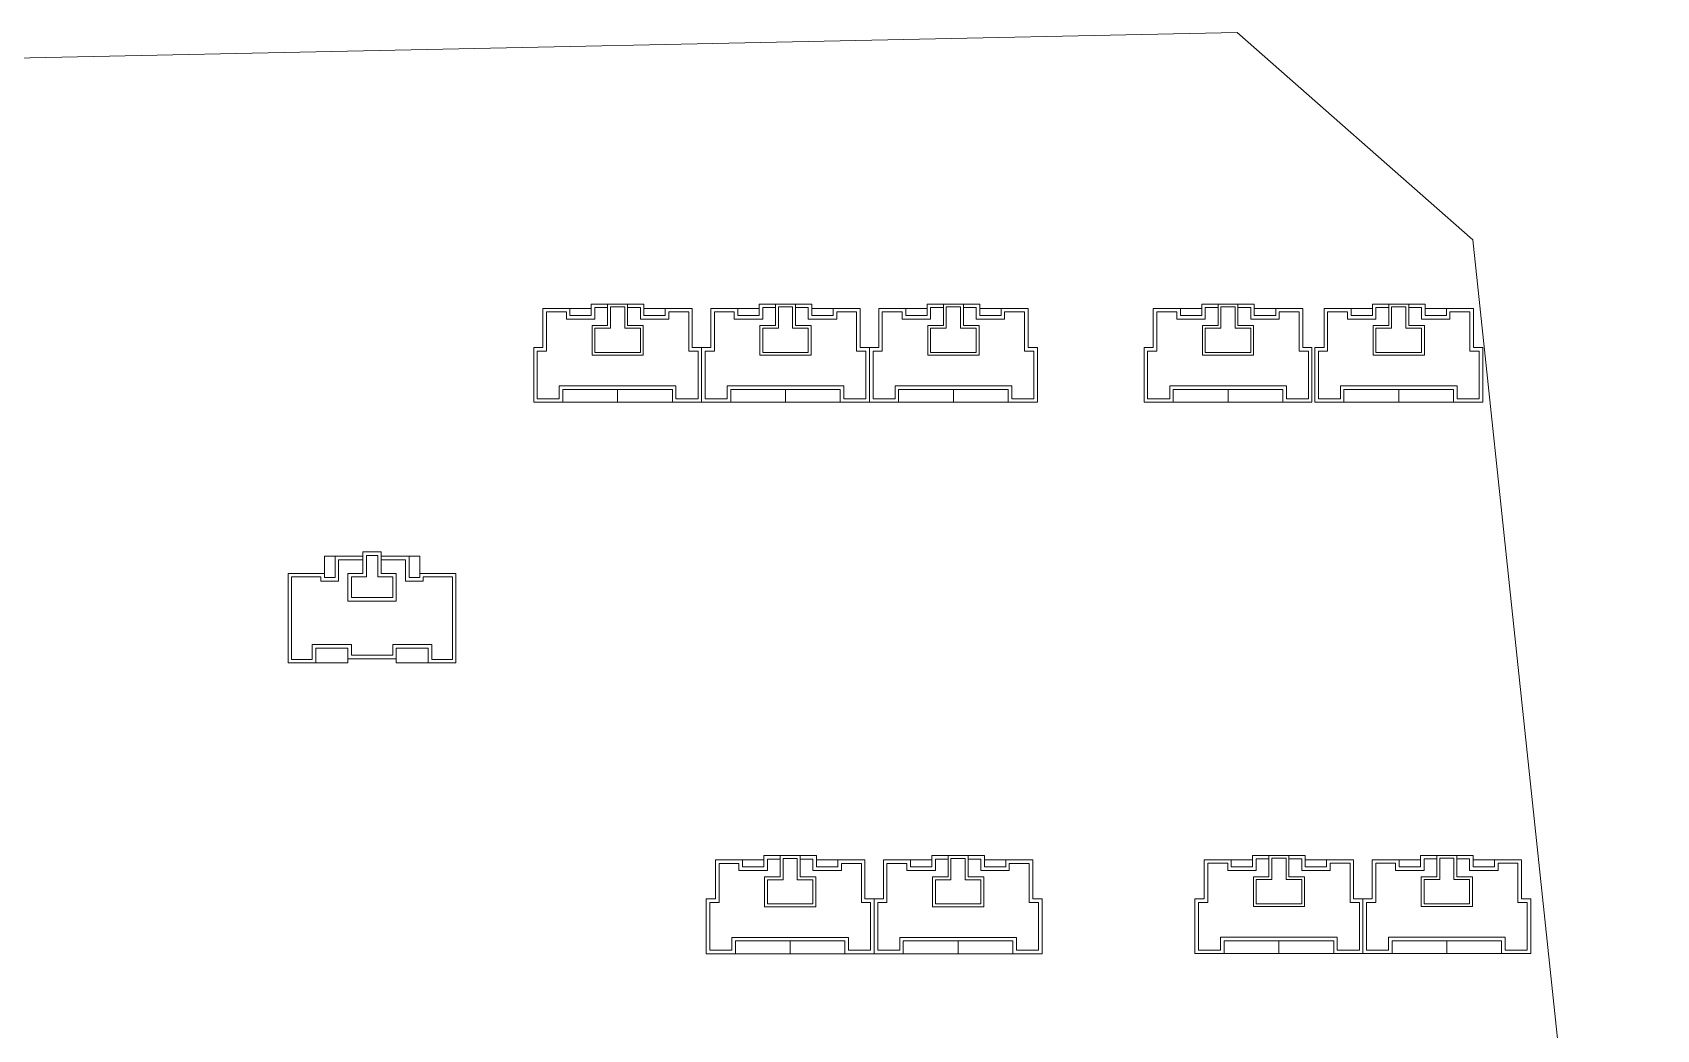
# Model space of a CAD drawing. Extents: x 121658 to 184658, y 9304 to 53801.
# Drawn here: x 127662 to 129945, y 13801 to 15203 of the extents above; entities that cross this region are included whole.
import ezdxf

# ---------------------------------------------------------------- set-up
doc = ezdxf.new("R2010")
doc.units = 0
doc.header["$LTSCALE"] = 1000
doc.header["$MEASUREMENT"] = 0
doc.layers.add('140', color=2, linetype='Continuous', lineweight=5)

msp = doc.modelspace()

# ---------------------------------------------------------------- linework, layer by layer
at = {"layer": '140', "color": 7}
for p, q in [((129355.8, 15202.8), (125167.8, 15114.9)), ((129686.8, 14911.3), (129355.8, 15202.8)), ((129945.1, 12473.5), (129686.8, 14911.3)), ((128447.8, 14821), (128521.8, 14821)), ((128447.8, 14805), (128447.8, 14821)), ((128452.8, 14816), (128470.8, 14816)), ((128452.8, 14800), (128452.8, 14816)), ((128470.8, 14821), (128470.8, 14791)), ((128494.8, 14817), (128474.8, 14817)), ((128474.8, 14817), (128474.8, 14787)), ((128494.8, 14787), (128494.8, 14817)), ((128498.8, 14791), (128498.8, 14821)), ((128498.8, 14816), (128516.8, 14816)), ((128516.8, 14816), (128516.8, 14800)), ((128521.8, 14821), (128521.8, 14805)), ((128683.8, 14821), (128757.8, 14821)), ((128683.8, 14805), (128683.8, 14821)), ((128688.8, 14816), (128706.8, 14816)), ((128688.8, 14800), (128688.8, 14816)), ((128706.8, 14821), (128706.8, 14791)), ((128730.8, 14817), (128710.8, 14817)), ((128710.8, 14817), (128710.8, 14787)), ((128730.8, 14787), (128730.8, 14817)), ((128734.8, 14791), (128734.8, 14821)), ((128734.8, 14816), (128752.8, 14816)), ((128752.8, 14816), (128752.8, 14800)), ((128757.8, 14821), (128757.8, 14805)), ((128919.8, 14821), (128993.8, 14821)), ((128919.8, 14805), (128919.8, 14821)), ((128924.8, 14816), (128942.8, 14816)), ((128924.8, 14800), (128924.8, 14816)), ((128942.8, 14821), (128942.8, 14791)), ((128966.8, 14817), (128946.8, 14817)), ((128946.8, 14817), (128946.8, 14787)), ((128966.8, 14787), (128966.8, 14817)), ((128970.8, 14791), (128970.8, 14821)), ((128970.8, 14816), (128988.8, 14816)), ((128988.8, 14816), (128988.8, 14800)), ((128993.8, 14821), (128993.8, 14805)), ((129305.8, 14821), (129379.8, 14821)), ((129305.8, 14805), (129305.8, 14821)), ((129310.8, 14816), (129328.8, 14816)), ((129310.8, 14800), (129310.8, 14816)), ((129328.8, 14821), (129328.8, 14791)), ((129352.8, 14817), (129332.8, 14817)), ((129332.8, 14817), (129332.8, 14787)), ((129352.8, 14787), (129352.8, 14817)), ((129356.8, 14791), (129356.8, 14821)), ((129356.8, 14816), (129374.8, 14816)), ((129374.8, 14816), (129374.8, 14800)), ((129379.8, 14821), (129379.8, 14805)), ((129545.8, 14821), (129619.8, 14821)), ((129545.8, 14805), (129545.8, 14821)), ((129550.8, 14816), (129568.8, 14816)), ((129550.8, 14800), (129550.8, 14816)), ((129568.8, 14821), (129568.8, 14791)), ((129592.8, 14817), (129572.8, 14817)), ((129572.8, 14817), (129572.8, 14787)), ((129592.8, 14787), (129592.8, 14817)), ((129596.8, 14791), (129596.8, 14821)), ((129596.8, 14816), (129614.8, 14816)), ((129614.8, 14816), (129614.8, 14800)), ((129619.8, 14821), (129619.8, 14805)), ((128379.8, 14815), (128417.8, 14815)), ((128379.8, 14760), (128379.8, 14815)), ((128384.8, 14810), (128412.8, 14810)), ((128384.8, 14755), (128384.8, 14810)), ((128412.8, 14810), (128412.8, 14800)), ((128412.8, 14800), (128452.8, 14800)), ((128415.8, 14815), (128417.8, 14815)), ((128417.8, 14815), (128447.8, 14815)), ((128417.8, 14815), (128417.8, 14805)), ((128417.8, 14805), (128447.8, 14805)), ((128516.8, 14800), (128556.8, 14800)), ((128551.8, 14815), (128521.8, 14815)), ((128521.8, 14805), (128551.8, 14805)), ((128551.8, 14815), (128589.8, 14815)), ((128551.8, 14805), (128551.8, 14815)), ((128556.8, 14810), (128584.8, 14810)), ((128556.8, 14800), (128556.8, 14810)), ((128584.8, 14810), (128584.8, 14755)), ((128589.8, 14815), (128589.8, 14760)), ((128615.8, 14815), (128653.8, 14815)), ((128615.8, 14760), (128615.8, 14815)), ((128620.8, 14810), (128648.8, 14810)), ((128620.8, 14755), (128620.8, 14810)), ((128648.8, 14810), (128648.8, 14800)), ((128648.8, 14800), (128688.8, 14800)), ((128651.8, 14815), (128653.8, 14815)), ((128653.8, 14815), (128683.8, 14815)), ((128653.8, 14815), (128653.8, 14805)), ((128653.8, 14805), (128683.8, 14805)), ((128752.8, 14800), (128792.8, 14800)), ((128787.8, 14815), (128757.8, 14815)), ((128757.8, 14805), (128787.8, 14805)), ((128787.8, 14815), (128825.8, 14815)), ((128787.8, 14805), (128787.8, 14815)), ((128792.8, 14810), (128820.8, 14810)), ((128792.8, 14800), (128792.8, 14810)), ((128820.8, 14810), (128820.8, 14755)), ((128825.8, 14815), (128825.8, 14760)), ((128851.8, 14815), (128889.8, 14815)), ((128851.8, 14760), (128851.8, 14815)), ((128856.8, 14810), (128884.8, 14810)), ((128856.8, 14755), (128856.8, 14810)), ((128884.8, 14810), (128884.8, 14800)), ((128884.8, 14800), (128924.8, 14800)), ((128887.8, 14815), (128889.8, 14815)), ((128889.8, 14815), (128919.8, 14815)), ((128889.8, 14815), (128889.8, 14805)), ((128889.8, 14805), (128919.8, 14805)), ((128988.8, 14800), (129028.8, 14800)), ((129023.8, 14815), (128993.8, 14815)), ((128993.8, 14805), (129023.8, 14805)), ((129023.8, 14815), (129061.8, 14815)), ((129023.8, 14805), (129023.8, 14815)), ((129028.8, 14810), (129056.8, 14810)), ((129028.8, 14800), (129028.8, 14810)), ((129056.8, 14810), (129056.8, 14755)), ((129061.8, 14815), (129061.8, 14760)), ((129237.8, 14815), (129275.8, 14815)), ((129237.8, 14760), (129237.8, 14815)), ((129242.8, 14810), (129270.8, 14810)), ((129242.8, 14755), (129242.8, 14810)), ((129270.8, 14810), (129270.8, 14800)), ((129270.8, 14800), (129310.8, 14800)), ((129273.8, 14815), (129275.8, 14815)), ((129275.8, 14815), (129305.8, 14815)), ((129275.8, 14815), (129275.8, 14805)), ((129275.8, 14805), (129305.8, 14805)), ((129374.8, 14800), (129414.8, 14800)), ((129409.8, 14815), (129379.8, 14815)), ((129379.8, 14805), (129409.8, 14805)), ((129409.8, 14815), (129447.8, 14815)), ((129409.8, 14805), (129409.8, 14815)), ((129414.8, 14810), (129442.8, 14810)), ((129414.8, 14800), (129414.8, 14810)), ((129442.8, 14810), (129442.8, 14755)), ((129447.8, 14815), (129447.8, 14760)), ((129477.8, 14815), (129515.8, 14815)), ((129477.8, 14760), (129477.8, 14815)), ((129482.8, 14810), (129510.8, 14810)), ((129482.8, 14755), (129482.8, 14810)), ((129510.8, 14810), (129510.8, 14800)), ((129510.8, 14800), (129550.8, 14800)), ((129513.8, 14815), (129515.8, 14815)), ((129515.8, 14815), (129545.8, 14815)), ((129515.8, 14815), (129515.8, 14805)), ((129515.8, 14805), (129545.8, 14805)), ((129614.8, 14800), (129654.8, 14800)), ((129649.8, 14815), (129619.8, 14815)), ((129619.8, 14805), (129649.8, 14805)), ((129649.8, 14815), (129687.8, 14815)), ((129649.8, 14805), (129649.8, 14815)), ((129654.8, 14810), (129682.8, 14810)), ((129654.8, 14800), (129654.8, 14810)), ((129682.8, 14810), (129682.8, 14755)), ((129687.8, 14815), (129687.8, 14760)), ((128448.8, 14791), (128448.8, 14749)), ((128470.8, 14791), (128448.8, 14791)), ((128452.8, 14787), (128452.8, 14753)), ((128474.8, 14787), (128452.8, 14787)), ((128516.8, 14787), (128494.8, 14787)), ((128520.8, 14791), (128498.8, 14791)), ((128516.8, 14753), (128516.8, 14787)), ((128520.8, 14749), (128520.8, 14791)), ((128684.8, 14791), (128684.8, 14749)), ((128706.8, 14791), (128684.8, 14791)), ((128688.8, 14787), (128688.8, 14753)), ((128710.8, 14787), (128688.8, 14787)), ((128752.8, 14787), (128730.8, 14787)), ((128756.8, 14791), (128734.8, 14791)), ((128752.8, 14753), (128752.8, 14787)), ((128756.8, 14749), (128756.8, 14791)), ((128920.8, 14791), (128920.8, 14749)), ((128942.8, 14791), (128920.8, 14791)), ((128924.8, 14787), (128924.8, 14753)), ((128946.8, 14787), (128924.8, 14787)), ((128988.8, 14787), (128966.8, 14787)), ((128992.8, 14791), (128970.8, 14791)), ((128988.8, 14753), (128988.8, 14787)), ((128992.8, 14749), (128992.8, 14791)), ((129306.8, 14791), (129306.8, 14749)), ((129328.8, 14791), (129306.8, 14791)), ((129310.8, 14787), (129310.8, 14753)), ((129332.8, 14787), (129310.8, 14787)), ((129374.8, 14787), (129352.8, 14787)), ((129378.8, 14791), (129356.8, 14791)), ((129374.8, 14753), (129374.8, 14787)), ((129378.8, 14749), (129378.8, 14791)), ((129546.8, 14791), (129546.8, 14749)), ((129568.8, 14791), (129546.8, 14791)), ((129550.8, 14787), (129550.8, 14753)), ((129572.8, 14787), (129550.8, 14787)), ((129614.8, 14787), (129592.8, 14787)), ((129618.8, 14791), (129596.8, 14791)), ((129614.8, 14753), (129614.8, 14787)), ((129618.8, 14749), (129618.8, 14791)), ((128366.8, 14760), (128379.8, 14760)), ((128366.8, 14683), (128366.8, 14760)), ((128371.8, 14755), (128384.8, 14755)), ((128371.8, 14688), (128371.8, 14755)), ((128448.8, 14750), (128448.8, 14749)), ((128448.8, 14749), (128520.8, 14749)), ((128452.8, 14753), (128516.8, 14753)), ((128519.8, 14749), (128520.8, 14749)), ((128584.8, 14755), (128597.8, 14755)), ((128589.8, 14760), (128602.8, 14760)), ((128597.8, 14755), (128597.8, 14688)), ((128602.8, 14760), (128602.8, 14683)), ((128602.8, 14760), (128615.8, 14760)), ((128602.8, 14683), (128602.8, 14760)), ((128607.8, 14755), (128620.8, 14755)), ((128607.8, 14688), (128607.8, 14755)), ((128684.8, 14750), (128684.8, 14749)), ((128684.8, 14749), (128756.8, 14749)), ((128688.8, 14753), (128752.8, 14753)), ((128755.8, 14749), (128756.8, 14749)), ((128820.8, 14755), (128833.8, 14755)), ((128825.8, 14760), (128838.8, 14760)), ((128833.8, 14755), (128833.8, 14688)), ((128838.8, 14760), (128838.8, 14683)), ((128838.8, 14760), (128851.8, 14760)), ((128838.8, 14683), (128838.8, 14760)), ((128843.8, 14755), (128856.8, 14755)), ((128843.8, 14688), (128843.8, 14755)), ((128920.8, 14750), (128920.8, 14749)), ((128920.8, 14749), (128992.8, 14749)), ((128924.8, 14753), (128988.8, 14753)), ((128991.8, 14749), (128992.8, 14749)), ((129056.8, 14755), (129069.8, 14755)), ((129061.8, 14760), (129074.8, 14760)), ((129069.8, 14755), (129069.8, 14688)), ((129074.8, 14760), (129074.8, 14683)), ((129224.8, 14760), (129237.8, 14760)), ((129224.8, 14683), (129224.8, 14760)), ((129229.8, 14755), (129242.8, 14755)), ((129229.8, 14688), (129229.8, 14755)), ((129306.8, 14750), (129306.8, 14749)), ((129306.8, 14749), (129378.8, 14749)), ((129310.8, 14753), (129374.8, 14753)), ((129377.8, 14749), (129378.8, 14749)), ((129442.8, 14755), (129455.8, 14755)), ((129447.8, 14760), (129460.8, 14760)), ((129455.8, 14755), (129455.8, 14688)), ((129460.8, 14760), (129460.8, 14683)), ((129464.8, 14760), (129477.8, 14760)), ((129464.8, 14683), (129464.8, 14760)), ((129469.8, 14755), (129482.8, 14755)), ((129469.8, 14688), (129469.8, 14755)), ((129546.8, 14750), (129546.8, 14749)), ((129546.8, 14749), (129618.8, 14749)), ((129550.8, 14753), (129614.8, 14753)), ((129617.8, 14749), (129618.8, 14749)), ((129682.8, 14755), (129695.8, 14755)), ((129687.8, 14760), (129700.8, 14760)), ((129695.8, 14755), (129695.8, 14688)), ((129700.8, 14760), (129700.8, 14683)), ((128402.8, 14706), (128402.8, 14688)), ((128484.8, 14706), (128402.8, 14706)), ((128566.8, 14706), (128484.8, 14706)), ((128566.8, 14688), (128566.8, 14706)), ((128638.8, 14706), (128638.8, 14688)), ((128720.8, 14706), (128638.8, 14706)), ((128802.8, 14706), (128720.8, 14706)), ((128802.8, 14688), (128802.8, 14706)), ((128874.8, 14706), (128874.8, 14688)), ((128956.8, 14706), (128874.8, 14706)), ((129038.8, 14706), (128956.8, 14706)), ((129038.8, 14688), (129038.8, 14706)), ((129260.8, 14706), (129260.8, 14688)), ((129342.8, 14706), (129260.8, 14706)), ((129424.8, 14706), (129342.8, 14706)), ((129424.8, 14688), (129424.8, 14706)), ((129500.8, 14706), (129500.8, 14688)), ((129582.8, 14706), (129500.8, 14706)), ((129664.8, 14706), (129582.8, 14706)), ((129664.8, 14688), (129664.8, 14706)), ((128407.8, 14683), (128366.8, 14683)), ((128402.8, 14688), (128371.8, 14688)), ((128407.8, 14701), (128407.8, 14683)), ((128484.8, 14701), (128407.8, 14701)), ((128484.8, 14683), (128407.8, 14683)), ((128561.8, 14701), (128484.8, 14701)), ((128484.8, 14701), (128484.8, 14683)), ((128484.8, 14683), (128561.8, 14683)), ((128561.8, 14683), (128561.8, 14701)), ((128602.8, 14683), (128561.8, 14683)), ((128597.8, 14688), (128566.8, 14688)), ((128643.8, 14683), (128602.8, 14683)), ((128638.8, 14688), (128607.8, 14688)), ((128643.8, 14701), (128643.8, 14683)), ((128720.8, 14701), (128643.8, 14701)), ((128720.8, 14683), (128643.8, 14683)), ((128797.8, 14701), (128720.8, 14701)), ((128720.8, 14701), (128720.8, 14683)), ((128720.8, 14683), (128797.8, 14683)), ((128797.8, 14683), (128797.8, 14701)), ((128838.8, 14683), (128797.8, 14683)), ((128833.8, 14688), (128802.8, 14688)), ((128879.8, 14683), (128838.8, 14683)), ((128874.8, 14688), (128843.8, 14688)), ((128879.8, 14701), (128879.8, 14683)), ((128956.8, 14701), (128879.8, 14701)), ((128956.8, 14683), (128879.8, 14683)), ((129033.8, 14701), (128956.8, 14701)), ((128956.8, 14701), (128956.8, 14683)), ((128956.8, 14683), (129033.8, 14683)), ((129033.8, 14683), (129033.8, 14701)), ((129074.8, 14683), (129033.8, 14683)), ((129069.8, 14688), (129038.8, 14688)), ((129265.8, 14683), (129224.8, 14683)), ((129260.8, 14688), (129229.8, 14688)), ((129265.8, 14701), (129265.8, 14683)), ((129342.8, 14701), (129265.8, 14701)), ((129342.8, 14683), (129265.8, 14683)), ((129419.8, 14701), (129342.8, 14701)), ((129342.8, 14701), (129342.8, 14683)), ((129342.8, 14683), (129419.8, 14683)), ((129419.8, 14683), (129419.8, 14701)), ((129460.8, 14683), (129419.8, 14683)), ((129455.8, 14688), (129424.8, 14688)), ((129505.8, 14683), (129464.8, 14683)), ((129500.8, 14688), (129469.8, 14688)), ((129505.8, 14701), (129505.8, 14683)), ((129582.8, 14701), (129505.8, 14701)), ((129582.8, 14683), (129505.8, 14683)), ((129659.8, 14701), (129582.8, 14701)), ((129582.8, 14701), (129582.8, 14683)), ((129582.8, 14683), (129659.8, 14683)), ((129659.8, 14683), (129659.8, 14701)), ((129700.8, 14683), (129659.8, 14683)), ((129695.8, 14688), (129664.8, 14688)), ((128072.6, 14466.5), (128087.6, 14466.5)), ((128072.6, 14442.5), (128072.6, 14466.5)), ((128087.6, 14466.5), (128087.6, 14436.5)), ((128126.6, 14466.5), (128087.6, 14466.5)), ((128092.6, 14461.5), (128092.6, 14431.5)), ((128126.6, 14461.5), (128092.6, 14461.5)), ((128126.6, 14472.5), (128126.6, 14466.5)), ((128152.6, 14472.5), (128126.6, 14472.5)), ((128126.6, 14466.5), (128126.6, 14442.5)), ((128131.6, 14467.5), (128131.6, 14466.5)), ((128147.6, 14467.5), (128131.6, 14467.5)), ((128131.6, 14466.5), (128131.6, 14437.5)), ((128147.6, 14437.5), (128147.6, 14467.5)), ((128152.6, 14466.5), (128152.6, 14472.5)), ((128152.6, 14442.5), (128152.6, 14472.5)), ((128191.6, 14466.5), (128152.6, 14466.5)), ((128186.6, 14461.5), (128152.6, 14461.5)), ((128186.6, 14431.5), (128186.6, 14461.5)), ((128206.6, 14466.5), (128191.6, 14466.5)), ((128191.6, 14436.5), (128191.6, 14466.5)), ((128206.6, 14442.5), (128206.6, 14466.5)), ((128021.6, 14442.5), (128021.6, 14316.5)), ((128054.6, 14442.5), (128021.6, 14442.5)), ((128026.6, 14437.5), (128026.6, 14321.5)), ((128054.6, 14437.5), (128026.6, 14437.5)), ((128072.6, 14442.5), (128054.6, 14442.5)), ((128067.6, 14437.5), (128054.6, 14437.5)), ((128067.6, 14431.5), (128067.6, 14437.5)), ((128092.6, 14431.5), (128067.6, 14431.5)), ((128072.6, 14436.5), (128072.6, 14442.5)), ((128087.6, 14436.5), (128072.6, 14436.5)), ((128105.6, 14442.5), (128105.6, 14403.5)), ((128126.6, 14442.5), (128105.6, 14442.5)), ((128110.6, 14437.5), (128110.6, 14408.5)), ((128131.6, 14437.5), (128110.6, 14437.5)), ((128168.6, 14437.5), (128147.6, 14437.5)), ((128173.6, 14442.5), (128152.6, 14442.5)), ((128168.6, 14408.5), (128168.6, 14437.5)), ((128173.6, 14403.5), (128173.6, 14442.5)), ((128211.6, 14431.5), (128186.6, 14431.5)), ((128206.6, 14436.5), (128191.6, 14436.5)), ((128206.6, 14442.5), (128206.6, 14436.5)), ((128224.6, 14442.5), (128206.6, 14442.5)), ((128211.6, 14437.5), (128211.6, 14431.5)), ((128224.6, 14437.5), (128211.6, 14437.5)), ((128257.6, 14442.5), (128224.6, 14442.5)), ((128252.6, 14437.5), (128224.6, 14437.5)), ((128252.6, 14321.5), (128252.6, 14437.5)), ((128257.6, 14316.5), (128257.6, 14442.5)), ((128110.6, 14408.5), (128168.6, 14408.5)), ((128105.6, 14403.5), (128173.6, 14403.5)), ((128055.6, 14342.5), (128110.6, 14342.5)), ((128055.6, 14321.5), (128055.6, 14342.5)), ((128060.6, 14337.5), (128105.6, 14337.5)), ((128060.6, 14316.5), (128060.6, 14337.5)), ((128105.6, 14337.5), (128105.6, 14322.5)), ((128110.6, 14342.5), (128110.6, 14327.5)), ((128168.6, 14342.5), (128223.6, 14342.5)), ((128168.6, 14327.5), (128168.6, 14342.5)), ((128173.6, 14337.5), (128218.6, 14337.5)), ((128173.6, 14322.5), (128173.6, 14337.5)), ((128218.6, 14337.5), (128218.6, 14316.5)), ((128223.6, 14342.5), (128223.6, 14321.5)), ((128021.6, 14316.5), (128060.6, 14316.5)), ((128026.6, 14321.5), (128055.6, 14321.5)), ((128060.6, 14316.5), (128105.6, 14316.5)), ((128105.6, 14316.5), (128105.6, 14322.5)), ((128105.6, 14322.5), (128139.6, 14322.5)), ((128110.6, 14327.5), (128139.6, 14327.5)), ((128139.6, 14327.5), (128168.6, 14327.5)), ((128139.6, 14322.5), (128173.6, 14322.5)), ((128173.6, 14316.5), (128173.6, 14322.5)), ((128218.6, 14316.5), (128173.6, 14316.5)), ((128218.6, 14316.5), (128257.6, 14316.5)), ((128223.6, 14321.5), (128252.6, 14321.5)), ((128622.4, 14039.8), (128660.4, 14039.8)), ((128622.4, 13984.8), (128622.4, 14039.8)), ((128658.4, 14039.8), (128660.4, 14039.8)), ((128660.4, 14039.8), (128690.4, 14039.8)), ((128660.4, 14039.8), (128660.4, 14029.8)), ((128690.4, 14045.8), (128764.4, 14045.8)), ((128690.4, 14029.8), (128690.4, 14045.8)), ((128695.4, 14040.8), (128713.4, 14040.8)), ((128695.4, 14024.8), (128695.4, 14040.8)), ((128713.4, 14045.8), (128713.4, 14015.8)), ((128737.4, 14041.8), (128717.4, 14041.8)), ((128717.4, 14041.8), (128717.4, 14011.8)), ((128737.4, 14011.8), (128737.4, 14041.8)), ((128741.4, 14015.8), (128741.4, 14045.8)), ((128741.4, 14040.8), (128759.4, 14040.8)), ((128759.4, 14040.8), (128759.4, 14024.8)), ((128764.4, 14045.8), (128764.4, 14029.8)), ((128794.4, 14039.8), (128764.4, 14039.8)), ((128794.4, 14039.8), (128832.4, 14039.8)), ((128794.4, 14029.8), (128794.4, 14039.8)), ((128832.4, 14039.8), (128832.4, 13984.8)), ((128858.4, 14039.8), (128896.4, 14039.8)), ((128858.4, 13984.8), (128858.4, 14039.8)), ((128894.4, 14039.8), (128896.4, 14039.8)), ((128896.4, 14039.8), (128926.4, 14039.8)), ((128896.4, 14039.8), (128896.4, 14029.8)), ((128926.4, 14045.8), (129000.4, 14045.8)), ((128926.4, 14029.8), (128926.4, 14045.8)), ((128931.4, 14040.8), (128949.4, 14040.8)), ((128931.4, 14024.8), (128931.4, 14040.8)), ((128949.4, 14045.8), (128949.4, 14015.8)), ((128973.4, 14041.8), (128953.4, 14041.8)), ((128953.4, 14041.8), (128953.4, 14011.8)), ((128973.4, 14011.8), (128973.4, 14041.8)), ((128977.4, 14015.8), (128977.4, 14045.8)), ((128977.4, 14040.8), (128995.4, 14040.8)), ((128995.4, 14040.8), (128995.4, 14024.8)), ((129000.4, 14045.8), (129000.4, 14029.8)), ((129030.4, 14039.8), (129000.4, 14039.8)), ((129030.4, 14039.8), (129068.4, 14039.8)), ((129030.4, 14029.8), (129030.4, 14039.8)), ((129068.4, 14039.8), (129068.4, 13984.8)), ((129309.4, 14040), (129347.4, 14040)), ((129309.4, 13985), (129309.4, 14040)), ((129345.4, 14040), (129347.4, 14040)), ((129347.4, 14040), (129377.4, 14040)), ((129347.4, 14040), (129347.4, 14030)), ((129377.4, 14046), (129451.4, 14046)), ((129377.4, 14030), (129377.4, 14046)), ((129382.4, 14041), (129400.4, 14041)), ((129382.4, 14025), (129382.4, 14041)), ((129400.4, 14046), (129400.4, 14016)), ((129424.4, 14042), (129404.4, 14042)), ((129404.4, 14042), (129404.4, 14012)), ((129424.4, 14012), (129424.4, 14042)), ((129428.4, 14016), (129428.4, 14046)), ((129428.4, 14041), (129446.4, 14041)), ((129446.4, 14041), (129446.4, 14025)), ((129451.4, 14046), (129451.4, 14030)), ((129481.4, 14040), (129451.4, 14040)), ((129481.4, 14040), (129519.4, 14040)), ((129481.4, 14030), (129481.4, 14040)), ((129519.4, 14040), (129519.4, 13985)), ((129545.4, 14040), (129583.4, 14040)), ((129545.4, 13985), (129545.4, 14040)), ((129581.4, 14040), (129583.4, 14040)), ((129583.4, 14040), (129613.4, 14040)), ((129583.4, 14040), (129583.4, 14030)), ((129613.4, 14046), (129687.4, 14046)), ((129613.4, 14030), (129613.4, 14046)), ((129618.4, 14041), (129636.4, 14041)), ((129618.4, 14025), (129618.4, 14041)), ((129636.4, 14046), (129636.4, 14016)), ((129660.4, 14042), (129640.4, 14042)), ((129640.4, 14042), (129640.4, 14012)), ((129660.4, 14012), (129660.4, 14042)), ((129664.4, 14016), (129664.4, 14046)), ((129664.4, 14041), (129682.4, 14041)), ((129682.4, 14041), (129682.4, 14025)), ((129687.4, 14046), (129687.4, 14030)), ((129717.4, 14040), (129687.4, 14040)), ((129717.4, 14040), (129755.4, 14040)), ((129717.4, 14030), (129717.4, 14040)), ((129755.4, 14040), (129755.4, 13985)), ((128627.4, 14034.8), (128655.4, 14034.8)), ((128627.4, 13979.8), (128627.4, 14034.8)), ((128655.4, 14034.8), (128655.4, 14024.8)), ((128655.4, 14024.8), (128695.4, 14024.8)), ((128660.4, 14029.8), (128690.4, 14029.8)), ((128759.4, 14024.8), (128799.4, 14024.8)), ((128764.4, 14029.8), (128794.4, 14029.8)), ((128799.4, 14034.8), (128827.4, 14034.8)), ((128799.4, 14024.8), (128799.4, 14034.8)), ((128827.4, 14034.8), (128827.4, 13979.8)), ((128863.4, 14034.8), (128891.4, 14034.8)), ((128863.4, 13979.8), (128863.4, 14034.8)), ((128891.4, 14034.8), (128891.4, 14024.8)), ((128891.4, 14024.8), (128931.4, 14024.8)), ((128896.4, 14029.8), (128926.4, 14029.8)), ((128995.4, 14024.8), (129035.4, 14024.8)), ((129000.4, 14029.8), (129030.4, 14029.8)), ((129035.4, 14034.8), (129063.4, 14034.8)), ((129035.4, 14024.8), (129035.4, 14034.8)), ((129063.4, 14034.8), (129063.4, 13979.8)), ((129314.4, 14035), (129342.4, 14035)), ((129314.4, 13980), (129314.4, 14035)), ((129342.4, 14035), (129342.4, 14025)), ((129342.4, 14025), (129382.4, 14025)), ((129347.4, 14030), (129377.4, 14030)), ((129446.4, 14025), (129486.4, 14025)), ((129451.4, 14030), (129481.4, 14030)), ((129486.4, 14035), (129514.4, 14035)), ((129486.4, 14025), (129486.4, 14035)), ((129514.4, 14035), (129514.4, 13980)), ((129550.4, 14035), (129578.4, 14035)), ((129550.4, 13980), (129550.4, 14035)), ((129578.4, 14035), (129578.4, 14025)), ((129578.4, 14025), (129618.4, 14025)), ((129583.4, 14030), (129613.4, 14030)), ((129682.4, 14025), (129722.4, 14025)), ((129687.4, 14030), (129717.4, 14030)), ((129722.4, 14035), (129750.4, 14035)), ((129722.4, 14025), (129722.4, 14035)), ((129750.4, 14035), (129750.4, 13980)), ((128691.4, 14015.8), (128691.4, 13973.8)), ((128713.4, 14015.8), (128691.4, 14015.8)), ((128695.4, 14011.8), (128695.4, 13977.8)), ((128717.4, 14011.8), (128695.4, 14011.8)), ((128759.4, 14011.8), (128737.4, 14011.8)), ((128763.4, 14015.8), (128741.4, 14015.8)), ((128759.4, 13977.8), (128759.4, 14011.8)), ((128763.4, 13973.8), (128763.4, 14015.8)), ((128927.4, 14015.8), (128927.4, 13973.8)), ((128949.4, 14015.8), (128927.4, 14015.8)), ((128931.4, 14011.8), (128931.4, 13977.8)), ((128953.4, 14011.8), (128931.4, 14011.8)), ((128995.4, 14011.8), (128973.4, 14011.8)), ((128999.4, 14015.8), (128977.4, 14015.8)), ((128995.4, 13977.8), (128995.4, 14011.8)), ((128999.4, 13973.8), (128999.4, 14015.8)), ((129378.4, 14016), (129378.4, 13974)), ((129400.4, 14016), (129378.4, 14016)), ((129382.4, 14012), (129382.4, 13978)), ((129404.4, 14012), (129382.4, 14012)), ((129446.4, 14012), (129424.4, 14012)), ((129450.4, 14016), (129428.4, 14016)), ((129446.4, 13978), (129446.4, 14012)), ((129450.4, 13974), (129450.4, 14016)), ((129614.4, 14016), (129614.4, 13974)), ((129636.4, 14016), (129614.4, 14016)), ((129618.4, 14012), (129618.4, 13978)), ((129640.4, 14012), (129618.4, 14012)), ((129682.4, 14012), (129660.4, 14012)), ((129686.4, 14016), (129664.4, 14016)), ((129682.4, 13978), (129682.4, 14012)), ((129686.4, 13974), (129686.4, 14016)), ((128609.4, 13984.8), (128622.4, 13984.8)), ((128609.4, 13907.8), (128609.4, 13984.8)), ((128614.4, 13979.8), (128627.4, 13979.8)), ((128614.4, 13912.8), (128614.4, 13979.8)), ((128691.4, 13974.8), (128691.4, 13973.8)), ((128691.4, 13973.8), (128763.4, 13973.8)), ((128695.4, 13977.8), (128759.4, 13977.8)), ((128762.4, 13973.8), (128763.4, 13973.8)), ((128827.4, 13979.8), (128840.4, 13979.8)), ((128832.4, 13984.8), (128845.4, 13984.8)), ((128840.4, 13979.8), (128840.4, 13912.8)), ((128845.4, 13984.8), (128845.4, 13907.8)), ((128845.4, 13984.8), (128858.4, 13984.8)), ((128845.4, 13907.8), (128845.4, 13984.8)), ((128850.4, 13979.8), (128863.4, 13979.8)), ((128850.4, 13912.8), (128850.4, 13979.8)), ((128927.4, 13974.8), (128927.4, 13973.8)), ((128927.4, 13973.8), (128999.4, 13973.8)), ((128931.4, 13977.8), (128995.4, 13977.8)), ((128998.4, 13973.8), (128999.4, 13973.8)), ((129063.4, 13979.8), (129076.4, 13979.8)), ((129068.4, 13984.8), (129081.4, 13984.8)), ((129076.4, 13979.8), (129076.4, 13912.8)), ((129081.4, 13984.8), (129081.4, 13907.8)), ((129296.4, 13985), (129309.4, 13985)), ((129296.4, 13908), (129296.4, 13985)), ((129301.4, 13980), (129314.4, 13980)), ((129301.4, 13913), (129301.4, 13980)), ((129378.4, 13975), (129378.4, 13974)), ((129378.4, 13974), (129450.4, 13974)), ((129382.4, 13978), (129446.4, 13978)), ((129449.4, 13974), (129450.4, 13974)), ((129514.4, 13980), (129527.4, 13980)), ((129519.4, 13985), (129532.4, 13985)), ((129527.4, 13980), (129527.4, 13913)), ((129532.4, 13985), (129532.4, 13908)), ((129532.4, 13985), (129545.4, 13985)), ((129532.4, 13908), (129532.4, 13985)), ((129537.4, 13980), (129550.4, 13980)), ((129537.4, 13913), (129537.4, 13980)), ((129614.4, 13975), (129614.4, 13974)), ((129614.4, 13974), (129686.4, 13974)), ((129618.4, 13978), (129682.4, 13978)), ((129685.4, 13974), (129686.4, 13974)), ((129750.4, 13980), (129763.4, 13980)), ((129755.4, 13985), (129768.4, 13985)), ((129763.4, 13980), (129763.4, 13913)), ((129768.4, 13985), (129768.4, 13908)), ((128645.4, 13930.8), (128645.4, 13912.8)), ((128727.4, 13930.8), (128645.4, 13930.8)), ((128650.4, 13925.8), (128650.4, 13907.8)), ((128727.4, 13925.8), (128650.4, 13925.8)), ((128809.4, 13930.8), (128727.4, 13930.8)), ((128804.4, 13925.8), (128727.4, 13925.8)), ((128727.4, 13925.8), (128727.4, 13907.8)), ((128804.4, 13907.8), (128804.4, 13925.8)), ((128809.4, 13912.8), (128809.4, 13930.8)), ((128881.4, 13930.8), (128881.4, 13912.8)), ((128963.4, 13930.8), (128881.4, 13930.8)), ((128886.4, 13925.8), (128886.4, 13907.8)), ((128963.4, 13925.8), (128886.4, 13925.8)), ((129045.4, 13930.8), (128963.4, 13930.8)), ((129040.4, 13925.8), (128963.4, 13925.8)), ((128963.4, 13925.8), (128963.4, 13907.8)), ((129040.4, 13907.8), (129040.4, 13925.8)), ((129045.4, 13912.8), (129045.4, 13930.8)), ((129332.4, 13931), (129332.4, 13913)), ((129414.4, 13931), (129332.4, 13931)), ((129337.4, 13926), (129337.4, 13908)), ((129414.4, 13926), (129337.4, 13926)), ((129496.4, 13931), (129414.4, 13931)), ((129491.4, 13926), (129414.4, 13926)), ((129414.4, 13926), (129414.4, 13908)), ((129491.4, 13908), (129491.4, 13926)), ((129496.4, 13913), (129496.4, 13931)), ((129568.4, 13931), (129568.4, 13913)), ((129650.4, 13931), (129568.4, 13931)), ((129573.4, 13926), (129573.4, 13908)), ((129650.4, 13926), (129573.4, 13926)), ((129732.4, 13931), (129650.4, 13931)), ((129727.4, 13926), (129650.4, 13926)), ((129650.4, 13926), (129650.4, 13908)), ((129727.4, 13908), (129727.4, 13926)), ((129732.4, 13913), (129732.4, 13931)), ((128650.4, 13907.8), (128609.4, 13907.8)), ((128645.4, 13912.8), (128614.4, 13912.8)), ((128727.4, 13907.8), (128650.4, 13907.8)), ((128727.4, 13907.8), (128804.4, 13907.8)), ((128845.4, 13907.8), (128804.4, 13907.8)), ((128840.4, 13912.8), (128809.4, 13912.8)), ((128886.4, 13907.8), (128845.4, 13907.8)), ((128881.4, 13912.8), (128850.4, 13912.8)), ((128963.4, 13907.8), (128886.4, 13907.8)), ((128963.4, 13907.8), (129040.4, 13907.8)), ((129081.4, 13907.8), (129040.4, 13907.8)), ((129076.4, 13912.8), (129045.4, 13912.8)), ((129337.4, 13908), (129296.4, 13908)), ((129332.4, 13913), (129301.4, 13913)), ((129414.4, 13908), (129337.4, 13908)), ((129414.4, 13908), (129491.4, 13908)), ((129532.4, 13908), (129491.4, 13908)), ((129527.4, 13913), (129496.4, 13913)), ((129573.4, 13908), (129532.4, 13908)), ((129568.4, 13913), (129537.4, 13913)), ((129650.4, 13908), (129573.4, 13908)), ((129650.4, 13908), (129727.4, 13908)), ((129768.4, 13908), (129727.4, 13908)), ((129763.4, 13913), (129732.4, 13913))]:
    msp.add_line(p, q, dxfattribs=at)

doc.saveas('drawing.dxf')
